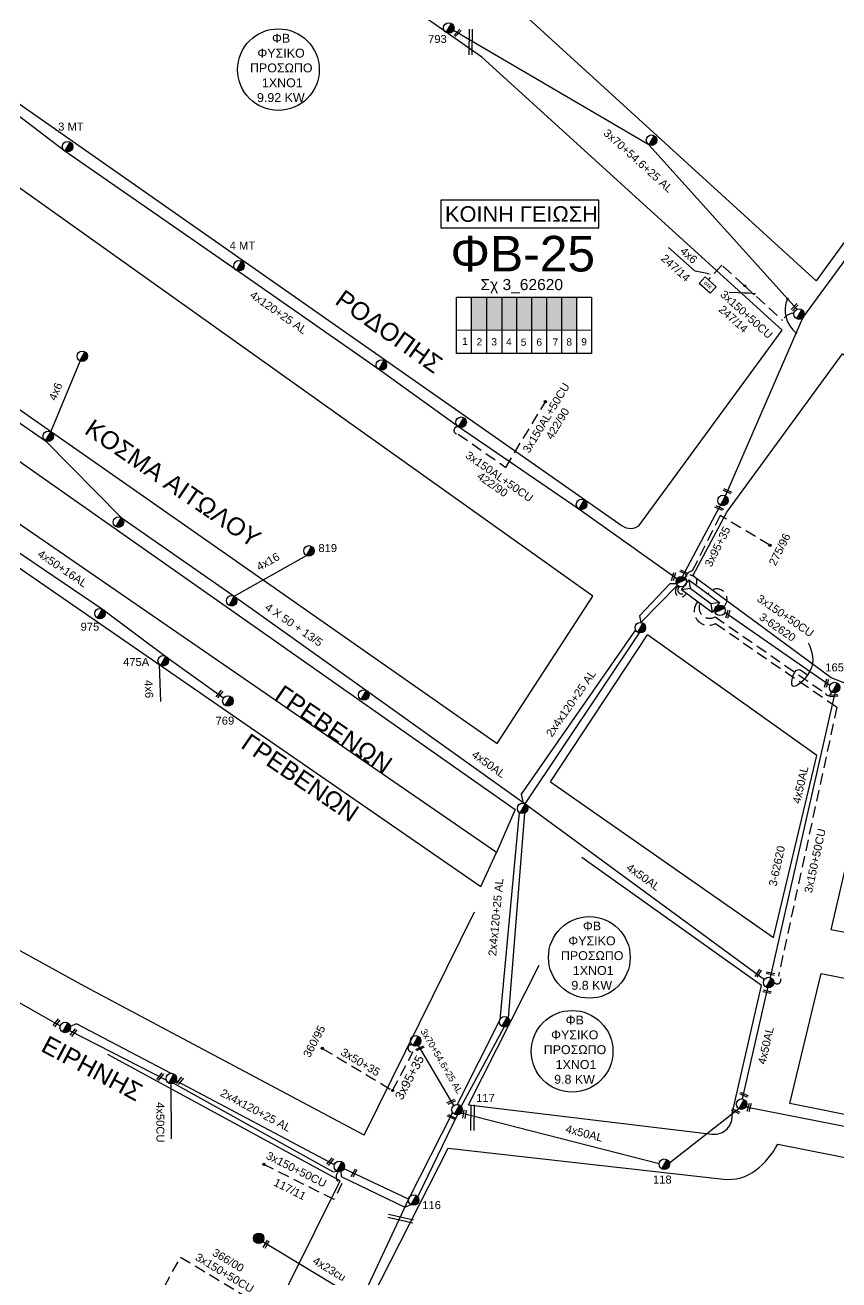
# Model space of a CAD drawing. Header units: millimetres. Extents: x 1421 to 7149, y 883 to 1925.
# Drawn here: x 6405.1 to 6588, y 1315 to 1597.1 of the extents above; entities that cross this region are included whole.
import ezdxf
from ezdxf import colors
from ezdxf.entities.mleader import LeaderData, LeaderLine
from ezdxf.enums import TextEntityAlignment as Align
from ezdxf.math import Vec2, Vec3

# ---------------------------------------------------------------- set-up
doc = ezdxf.new("R2010")
doc.units = ezdxf.units.MM
doc.linetypes.add('DASHED', pattern=[19.05, 12.7, -6.35])
for name, color, linetype in [('3x150+35', 7, 'DASHED'), ('4 X 50 + 13.5', 7, 'SYN_LINE'), ('4x23cu', 7, 'Continuous'), ('4x6', 7, 'SYN_LINE'), ('Pillar', 7, 'Continuous'), ('Pillar OTE', 7, 'Continuous'), ('Άγνωστα', 7, 'Continuous'), ('Γυμνά εναέρια ΧΤ (3Φ)   4x50CU', 7, 'Continuous'), ('Γυμνά εναέρια ΧΤ (3Φ) 4x50AL', 7, 'Continuous'), ('Γυμνά εναέρια ΧΤ και ΦΟΠ (3Φ)   4x50+16AL', 7, 'Continuous'), ('Εναέρια παροχή ΧΤ 4x16', 7, 'SYN_LINE'), ('Επιγραφές - Σχήματα', 7, 'Continuous'), ('Καλωδια Χ.Τ 3x95+35', 7, 'DASHED'), ('Καλωδια Χ.Τ. 3x50+35', 7, 'Continuous'), ('Καλώδια ΧΤ   3x150+50CU', 7, 'DASHED'), ('Καλώδια ΧΤ   3x150AL+50CU', 7, 'DASHED'), ('Μηχανική τομή', 7, 'Continuous'), ('Στύλος Ξύλινος', 7, 'Continuous'), ('Στύλος Ξύλινος @ 1', 7, 'Continuous'), ('Στύλος ΦΜ', 7, 'Continuous'), ('Στύλος ΦΜ @ 1', 7, 'Continuous'), ('Συνδέσεις', 7, 'Continuous'), ('Συνεστραμμένα ΧΤ   3x70+54.6+25 AL', 7, 'SYN_LINE'), ('Συνεστραμμένα ΧΤ   4x120+25 AL', 7, 'SYN_LINE'), ('Τομή', 7, 'Continuous'), ('Υποσταθμός εναέριος 2 στύλων', 7, 'Continuous'), ('Υποσταθμός πόλεως', 7, 'Continuous'), ('Υπόβαθρο ΔΕΗ', 7, 'Continuous'), ('Υπόγεια καλώδια Παροχών ΧΤ   4x6', 7, 'DASHED')]:
    doc.layers.add(name, color=color, linetype=linetype)
doc.styles.add('arial', font='ARIAL.TTF')
doc.styles.get("Standard").update_dxf_attribs({"font": 'ARIAL.TTF'})
doc.linetypes.add('SYN_LINE', pattern='A,0.5,-0.0001,["/\\/\\/\\/",Standard,S=0.1,R=0,X=0,Y=-0.05],-0.25', length=0.7501)

# ---------------------------------------------------------------- blocks, each defined once
blk = doc.blocks.new('ΥΠΑΡΧΩΝ ΤΣΙΜΕΝΤΕΝΙΟΣ ΣΤΥΛΟΣ')
at = {"layer": 'Στύλος ΦΜ'}
blk.add_hatch(color=256, dxfattribs=at).paths.add_polyline_path([(-1.29, -2.28, 0.574793), (2.62, 0, 0.268822), (1.3, 2.27)])
blk.add_line((-1.29, -2.28), (1.3, 2.27), dxfattribs=at)
blk.add_circle((0, 0), 2.62, dxfattribs=at)
at = {"layer": 'Στύλος ΦΜ', "flags": 4}
for tag, p in [('ΤΥΠΟΣ', (-4.91, 3.03)), ('ΑΡΙΘΜΟΣ', (-4.68, 8.05))]:
    blk.add_attdef(tag, p, '', height=4, dxfattribs=at)
blk = doc.blocks.new('ΥΠΑΡΧΩΝ ΞΥΛΙΝΟΣ ΣΤΥΛΟΣ')
at = {"layer": 'Στύλος Ξύλινος'}
h = blk.add_hatch(color=256, dxfattribs=at)
h.paths.add_polyline_path([(-2.62, 0, 0.270008), (-1.29, -2.28), (1.3, 2.27, 0.576266)])
h.paths.add_polyline_path([(-1.29, -2.28, 0.574793), (2.62, 0, 0.268822), (1.3, 2.27)])
blk.add_line((-1.29, -2.28), (1.3, 2.27), dxfattribs=at)
blk.add_circle((0, 0), 2.62, dxfattribs=at)
at = {"layer": 'Στύλος Ξύλινος', "flags": 4}
for tag, p in [('ΑΡΙΘΜΟΣ', (-4.91, 8.6)), ('ΤΥΠΟΣ', (-4.85, 3.39))]:
    blk.add_attdef(tag, p, '', height=4, dxfattribs=at)
blk = doc.blocks.new('ΥΠΟΣΤΑΘΜΟΣ ΕΝΑΕΡΙΟΣ ΕΠΙ 2 ΣΤΥΛΩΝ')
at = {"layer": 'Υποσταθμός εναέριος 2 στύλων', "linetype": 'Continuous'}
for points in [[(-11.97, -2.11, 0.574793), (-8.45, -0.07, 0.268822), (-9.64, 1.98)], [(9.68, -2.15, 0.574793), (13.19, -0.1, 0.268822), (12.01, 1.95)]]:
    blk.add_hatch(color=256, dxfattribs=at).paths.add_polyline_path(points)
for p, q in [((-11.97, -2.11), (-9.64, 1.98)), ((9.68, -2.15), (12.01, 1.95))]:
    blk.add_line(p, q, dxfattribs=at)
for centre in [(-10.81, -0.07), (10.84, -0.1)]:
    blk.add_circle(centre, 2.36, dxfattribs=at)
at = {"layer": 'Υποσταθμός πόλεως', "linetype": 'Continuous', "ltscale": 40}
blk.add_lwpolyline([(-8.57, 2.82), (8.57, 2.82), (8.57, -2.82), (-8.57, -2.82)], close=True, dxfattribs=at)
for points in [[(-5.75, 0), (-8.57, 2.82)], [(-8.57, -2.82), (-5.75, 0)], [(-5.75, 0), (5.75, 0)], [(5.75, 0), (8.57, 2.82)], [(8.57, -2.82), (5.75, 0)]]:
    blk.add_lwpolyline(points, dxfattribs=at)
at = {"layer": 'Υποσταθμός εναέριος 2 στύλων', "ltscale": 40, "flags": 1}
for tag, p in [('ΜΕΤΑΣΧΗΜΑΤΙΣΜΟΣ', (14.09, 2.51)), ('ΙΣΧΥΣ', (14.07, -0.28)), ('ΑΡΙΘΜΟΣ', (14.19, -3))]:
    blk.add_attdef(tag, p, '', height=1.8, dxfattribs=at)
blk = doc.blocks.new('ΜΗΧΑΝΙΚΗ ΤΟΜΗ')
at = {"layer": 'Μηχανική τομή', "ltscale": 40}
for p, q in [((-3.7, 1.2), (3.9, 1.2)), ((3.9, -0.4), (-3.7, -0.4))]:
    blk.add_line(p, q, dxfattribs=at)
blk = doc.blocks.new('_ΣΥΝΔΕΣΗ')
at = {"layer": 'Συνδέσεις', "linetype": 'SYN_LINE', "ltscale": 40}
blk.add_hatch(color=256, dxfattribs=at).paths.add_polyline_path([(0.5, -0.01, 1), (-0.5, -0.01, 1)])
at = {"layer": 'Συνδέσεις'}
blk.add_circle((0, -0.01), 0.5, dxfattribs=at)
blk = doc.blocks.new('ΤΟΜΗ')
at = {"layer": 'Τομή', "ltscale": 40}
for p, q in [((10.9, 0.2), (-12.1, 0.2)), ((10.9, -2.6), (-12.1, -2.6))]:
    blk.add_line(p, q, dxfattribs=at)
blk = doc.blocks.new('TSONTA XT1')
at = {"ltscale": 40}
h = blk.add_hatch(color=256, dxfattribs=at)
h.dxf.hatch_style = 1
h.paths.add_polyline_path([(596, 2487.7), (597.1, 2488.8), (596, 2489.9), (594.9, 2488.8)])
blk.add_lwpolyline([(594.9, 2488.8), (596, 2489.9), (597.1, 2488.8), (596, 2487.7)], close=True, dxfattribs=at)
blk = doc.blocks.new('PILLAR ΟΤΕ')
at = {"layer": 'Pillar OTE', "ltscale": 40}
blk.add_lwpolyline([(-3.31, 2.02), (3.39, 2.02), (3.39, -1.99), (-3.31, -1.99)], close=True, dxfattribs=at)
at = {"layer": 'Pillar OTE', "insert": (-1.81, 0.71), "char_height": 1.3575, "width": 109.961, "attachment_point": 1}
blk.add_mtext('{\\fArial|b1|i0|c161|p34;OTE}', dxfattribs=at)

msp = doc.modelspace()

# ---------------------------------------------------------------- hatches: boundary and pattern name
at = {"layer": 'Pillar', "linetype": 'DASHED', "lineweight": -3, "ltscale": 0.2}
h = msp.add_hatch(color=27, dxfattribs=at)
h.dxf.hatch_style = 1
h.paths.add_polyline_path([(6505.43, 1528.58), (6508.83, 1528.57), (6508.83, 1535.95), (6505.43, 1535.95)])
h = msp.add_hatch(color=30, dxfattribs=at)
h.dxf.hatch_style = 1
h.paths.add_polyline_path([(6508.91, 1528.58), (6512.3, 1528.58), (6512.3, 1535.95), (6508.91, 1535.95)])
h = msp.add_hatch(color=133, dxfattribs=at)
h.dxf.hatch_style = 1
h.paths.add_polyline_path([(6512.31, 1528.5), (6515.61, 1528.5), (6515.61, 1535.86), (6512.31, 1535.87)])
h = msp.add_hatch(color=5, dxfattribs=at)
h.dxf.hatch_style = 1
h.paths.add_polyline_path([(6519, 1535.93), (6515.61, 1535.93), (6515.61, 1528.56), (6519, 1528.55)])
h = msp.add_hatch(color=50, dxfattribs=at)
h.dxf.hatch_style = 1
h.paths.add_polyline_path([(6522.52, 1535.89), (6519.08, 1535.89), (6519.08, 1528.53), (6522.52, 1528.52)])
h = msp.add_hatch(color=62, dxfattribs=at)
h.dxf.hatch_style = 1
h.paths.add_polyline_path([(6525.79, 1535.93), (6522.41, 1535.93), (6522.41, 1528.55), (6525.79, 1528.54)])
h = msp.add_hatch(color=6, dxfattribs=at)
h.dxf.hatch_style = 1
h.paths.add_polyline_path([(6529.18, 1535.92), (6525.79, 1535.92), (6525.79, 1528.54), (6529.18, 1528.54)])

# ---------------------------------------------------------------- linework, layer by layer
at = {"layer": '3x150+35', "color": 2, "lineweight": -3, "ltscale": 0.1}
msp.add_arc((6554.63, 1471.96), 1.48, 330.4801, 144.1613, dxfattribs=at)
at = {"layer": '4 X 50 + 13.5', "color": 30, "linetype": 'Continuous', "lineweight": -3, "ltscale": 0.1}
msp.add_lwpolyline([(6363.57, 1537.08), (6377.89, 1525.37), (6394.75, 1513.97), (6409.73, 1503.67), (6426.69, 1486.4), (6452.15, 1468.72)], dxfattribs=at)
at = {"layer": '4x23cu', "color": 1, "lineweight": -3, "ltscale": 0.1}
msp.add_lwpolyline([(6458.56, 1323.62), (6479.61, 1310.88)], dxfattribs=at)
at = {"layer": '4x6', "color": 30, "lineweight": -3, "ltscale": 0.1}
msp.add_lwpolyline([(6410.9, 1505.71), (6417.51, 1521.58)], dxfattribs=at)
at = {"layer": '4x6', "color": 85, "lineweight": -3, "ltscale": 0.2}
msp.add_lwpolyline([(6435.26, 1453.39), (6435.58, 1445.05)], dxfattribs=at)
at = {"layer": '4x6', "lineweight": -3, "ltscale": 0.1}
msp.add_spline([(6581.16, 1458.21), (6581.49, 1451.84), (6577.52, 1448.67), (6578.78, 1452.19), (6580.76, 1451.08)], degree=3, dxfattribs=at)
at = {"layer": 'Pillar', "lineweight": -3, "ltscale": 40}
for points in [[(6502.11, 1523.31), (6502.11, 1535.95), (6532.44, 1535.95), (6532.44, 1523.28), (6502.11, 1523.31)], [(6505.44, 1523.3), (6505.44, 1535.95)], [(6508.88, 1523.3), (6508.88, 1535.95)], [(6512.32, 1523.3), (6512.32, 1535.95)], [(6515.61, 1523.29), (6515.61, 1535.95)], [(6519, 1523.29), (6519, 1535.95)], [(6522.4, 1523.29), (6522.4, 1535.95)], [(6525.73, 1523.28), (6525.73, 1535.95)], [(6529.12, 1523.28), (6529.12, 1535.95)], [(6502.11, 1528.59), (6532.44, 1528.56)]]:
    msp.add_lwpolyline(points, dxfattribs=at)
at = {"layer": 'Άγνωστα', "lineweight": -3, "ltscale": 0.1}
for centre in [(6462.05, 1587.12), (6531.94, 1387.53), (6528.07, 1366.4)]:
    msp.add_circle(centre, 9.18, dxfattribs=at)
at = {"layer": 'Γυμνά εναέρια ΧΤ (3Φ)   4x50CU', "color": 62, "linetype": 'SYN_LINE', "lineweight": -3, "ltscale": 20}
msp.add_lwpolyline([(6438.04, 1346.74), (6437.95, 1359.1)], dxfattribs=at)
at = {"layer": 'Γυμνά εναέρια ΧΤ (3Φ) 4x50AL', "color": 30, "lineweight": -3, "ltscale": 0.1}
msp.add_lwpolyline([(6452.15, 1468.72), (6481.84, 1447.53), (6517.53, 1422.05), (6571.28, 1382.56)], dxfattribs=at)
at = {"layer": 'Γυμνά εναέρια ΧΤ (3Φ) 4x50AL', "color": 5, "lineweight": -3, "ltscale": 0.2}
for points in [[(6562.41, 1465.15), (6586, 1448.69)], [(6587.1, 1447.02), (6572.57, 1382.99)], [(6572.01, 1380.71), (6566.29, 1355.69)], [(6547.62, 1341.07), (6503.1, 1352.51)], [(6565.57, 1353.5), (6549.94, 1341.29)]]:
    msp.add_lwpolyline(points, dxfattribs=at)
at = {"layer": 'Γυμνά εναέρια ΧΤ (3Φ) 4x50AL', "color": 1, "lineweight": -3, "ltscale": 0.1}
msp.add_lwpolyline([(6491.29, 1333.13), (6481.11, 1311.34)], dxfattribs=at)
at = {"layer": 'Γυμνά εναέρια ΧΤ (3Φ) 4x50AL', "color": 5, "linetype": 'DASHED', "lineweight": -3, "ltscale": 0.2}
msp.add_arc((6560.6, 1468.08), 2.29, 312.1155, 149.7003, dxfattribs=at)
at = {"layer": 'Γυμνά εναέρια ΧΤ και ΦΟΠ (3Φ)   4x50+16AL', "color": 85, "lineweight": -3, "ltscale": 0.2}
msp.add_lwpolyline([(6348.85, 1514.51), (6373.87, 1499.54), (6402.97, 1479.11), (6422.53, 1465.84), (6437.05, 1454.97), (6449.74, 1445.86)], dxfattribs=at)
at = {"layer": 'Εναέρια παροχή ΧΤ 4x16', "color": 30, "lineweight": -3, "ltscale": 0.1}
msp.add_lwpolyline([(6452.15, 1468.72), (6468.34, 1477.9)], dxfattribs=at)
at = {"layer": 'Επιγραφές - Σχήματα', "color": 190, "lineweight": -3}
msp.add_lwpolyline([(6498.56, 1551.58), (6534.07, 1551.58), (6534.07, 1557.75), (6498.56, 1557.75)], close=True, dxfattribs=at)
at = {"layer": 'Καλωδια Χ.Τ 3x95+35', "color": 50, "lineweight": -3, "ltscale": 0.2}
msp.add_lwpolyline([(6572.54, 1480.17), (6561.35, 1486.89), (6555.09, 1474.4, 0.298626), (6553.43, 1472.83)], format="xyb", dxfattribs=at)
at = {"layer": 'Καλωδια Χ.Τ 3x95+35', "color": 62, "lineweight": -3, "ltscale": 0.2}
msp.add_lwpolyline([(6487.73, 1357.59), (6492.36, 1366.39, -1.389973), (6492.1, 1367.89)], format="xyb", dxfattribs=at)
at = {"layer": 'Καλωδια Χ.Τ. 3x50+35', "color": 62, "linetype": 'DASHED', "lineweight": -3, "ltscale": 0.2}
msp.add_lwpolyline([(6471.93, 1367.07), (6487.73, 1357.59)], dxfattribs=at)
at = {"layer": 'Καλώδια ΧΤ   3x150+50CU', "color": 50, "lineweight": -3, "ltscale": 0.2}
msp.add_lwpolyline([(6566.68, 1538.67), (6575.32, 1530.8, -0.238211), (6577.93, 1532.37)], format="xyb", dxfattribs=at)
at = {"layer": 'Καλώδια ΧΤ   3x150+50CU', "color": 30, "lineweight": -3, "ltscale": 0.2}
msp.add_lwpolyline([(6556.26, 1467.48, 0.831116), (6560.28, 1462.58), (6587.58, 1443.76), (6574.44, 1383.27), (6574.44, 1383.27, -1.423879), (6573.4, 1382.01)], format="xyb", dxfattribs=at)
at = {"layer": 'Καλώδια ΧΤ   3x150+50CU', "color": 133, "lineweight": -3, "ltscale": 0.2}
msp.add_lwpolyline([(6556.82, 1467.07, 0.733536), (6560.19, 1464.1), (6585.03, 1446.83), (6585.03, 1446.83, 0.976515), (6586.28, 1447.32)], format="xyb", dxfattribs=at)
at = {"layer": 'Καλώδια ΧΤ   3x150+50CU', "color": 62, "lineweight": -3, "ltscale": 0.2}
msp.add_lwpolyline([(6475.56, 1339.35, 0.651079), (6476.34, 1336.69), (6474.59, 1333.05), (6458.78, 1340.98)], format="xyb", dxfattribs=at)
at = {"layer": 'Καλώδια ΧΤ   3x150+50CU', "color": 1, "lineweight": -3, "ltscale": 0.2}
msp.add_lwpolyline([(6434.6, 1310.18), (6440.06, 1320.12), (6458.51, 1309.01, -0.651317), (6461.6, 1307.72)], format="xyb", dxfattribs=at)
at = {"layer": 'Καλώδια ΧΤ   3x150AL+50CU', "color": 27, "lineweight": -3, "ltscale": 0.2}
msp.add_lwpolyline([(6502.53, 1506.82, 1.19124), (6502.45, 1505.18), (6502.45, 1505.18), (6513.15, 1497.69), (6522.06, 1512.45)], format="xyb", dxfattribs=at)
at = {"layer": 'Συνεστραμμένα ΧΤ   3x70+54.6+25 AL', "color": 50, "lineweight": -3, "ltscale": 20}
for points in [[(6562.55, 1491.27), (6579.91, 1531.3), (6609.01, 1570.93), (6637.03, 1609.26), (6665.1, 1649.46)], [(6578.62, 1533.22), (6545.34, 1570.24), (6501.41, 1595.94)], [(6552.88, 1473.14), (6561.39, 1489.22)]]:
    msp.add_lwpolyline(points, dxfattribs=at)
at = {"layer": 'Συνεστραμμένα ΧΤ   3x70+54.6+25 AL', "color": 6, "lineweight": -3, "ltscale": 20}
msp.add_lwpolyline([(6391.58, 1384.25), (6413.02, 1372.13)], dxfattribs=at)
at = {"layer": 'Συνεστραμμένα ΧΤ   3x70+54.6+25 AL', "color": 74, "lineweight": -3, "ltscale": 20}
msp.add_lwpolyline([(6501.46, 1354.19), (6493.51, 1367.73)], dxfattribs=at)
at = {"layer": 'Συνεστραμμένα ΧΤ   3x70+54.6+25 AL', "color": 5, "lineweight": -3, "ltscale": 20}
msp.add_lwpolyline([(6567.15, 1353.9), (6618.63, 1343.81)], dxfattribs=at)
at = {"layer": 'Συνεστραμμένα ΧΤ   4x120+25 AL', "color": 27, "lineweight": -3, "ltscale": 20}
msp.add_lwpolyline([(6551.62, 1472.63), (6529.61, 1488.32), (6502.53, 1506.82), (6484.32, 1519.93), (6452.62, 1542.01), (6414.09, 1568.76), (6384.03, 1591.62)], dxfattribs=at)
at = {"layer": 'Συνεστραμμένα ΧΤ   4x120+25 AL', "color": 6, "lineweight": -3, "ltscale": 12}
msp.add_lwpolyline([(6551.53, 1471.52), (6550.07, 1471.5), (6543.23, 1464.33), (6543.48, 1462.83)], dxfattribs=at)
at = {"layer": 'Συνεστραμμένα ΧΤ   4x120+25 AL', "color": 62, "lineweight": -3, "ltscale": 12, "flags": 128}
msp.add_lwpolyline([(6543.48, 1462.83), (6551.74, 1471.19)], dxfattribs=at)
at = {"layer": 'Συνεστραμμένα ΧΤ   4x120+25 AL', "color": 6, "lineweight": -3, "ltscale": 20}
for points in [[(6542.32, 1461.18), (6516.65, 1424.19), (6517.09, 1422.2)], [(6516.18, 1420.13), (6511.81, 1373.5), (6502.2, 1354.45)], [(6437.97, 1361.45), (6416.7, 1372.61), (6415.29, 1371.99)], [(6474.63, 1340.85), (6439.07, 1359.78)], [(6501.22, 1352.63), (6491.29, 1333.13)], [(6491.29, 1333.13), (6476.81, 1340)]]:
    msp.add_lwpolyline(points, dxfattribs=at)
at = {"layer": 'Συνεστραμμένα ΧΤ   4x120+25 AL', "color": 62, "lineweight": -3, "ltscale": 20}
for points in [[(6517.53, 1422.05), (6543.19, 1460.5)], [(6513.75, 1373.84), (6517.41, 1419.95)], [(6503.15, 1353.98), (6512.82, 1371.86)], [(6415.12, 1371.11), (6436.89, 1359.9)], [(6438.49, 1359.21), (6474.39, 1339.34), (6475.17, 1339.49)], [(6493.36, 1333.71), (6502.33, 1352.11)], [(6476.12, 1339.39), (6476.15, 1338.22), (6490.46, 1331.35), (6491.88, 1331.94)]]:
    msp.add_lwpolyline(points, dxfattribs=at)
at = {"layer": 'Συνεστραμμένα ΧΤ   4x120+25 AL', "color": 62, "linetype": 'DASHED', "lineweight": -3, "ltscale": 0.2}
msp.add_arc((6552.54, 1469.83), 1.27, 115.0822, 338.1618, dxfattribs=at)
at = {"layer": 'Συνεστραμμένα ΧΤ   4x120+25 AL', "color": 6, "linetype": 'DASHED', "lineweight": -3, "ltscale": 0.2}
msp.add_arc((6552.7, 1470.1), 0.87, 118.7518, 324.3503, dxfattribs=at)
at = {"layer": 'Υπόβαθρο ΔΕΗ', "lineweight": -3, "ltscale": 0.2}
for p, q in [((6663.64, 1650.53), (6582.9, 1539.66)), ((6582.9, 1539.66), (6514.98, 1601.6))]:
    msp.add_line(p, q, dxfattribs=at)
for points in [[(6575.26, 1528.54), (6507.8, 1589.93), (6436.33, 1640.08), (6393.92, 1586.32), (6539.33, 1484.55, 0.315207), (6543.09, 1484.55), (6575.26, 1528.54)], [(6504.8, 1354.35), (6559.48, 1347.78, 0.493949), (6564.03, 1352.44), (6570.66, 1381.19), (6530.29, 1410.01)], [(6567.53, 1306.5), (6553.07, 1262.4), (6441.76, 1229.74), (6500.18, 1344.61), (6562.12, 1337.66, 0.196125), (6569.44, 1339.73, 0.106781), (6574.28, 1345.53), (6729.98, 1314.69)]]:
    msp.add_lwpolyline(points, format="xyb", dxfattribs=at)
msp.add_lwpolyline([(6532.73, 1468.76), (6386.22, 1573.09), (6364.37, 1538.26), (6511.26, 1435.62)], close=True, dxfattribs=at)
for points in [[(6392.49, 1454.3), (6333.44, 1492.31), (6348.3, 1513.43), (6507.55, 1403.48), (6511.06, 1411.13), (6352.59, 1520.16), (6359.35, 1530.26), (6515.24, 1420.8), (6511.06, 1411.13)], [(6588.86, 1523.22), (6677.82, 1468.59), (6658.71, 1422.13), (6586.27, 1450.38), (6555.17, 1473.34), (6562.84, 1487.59), (6588.86, 1523.22)], [(6523.18, 1427.01), (6573.37, 1392.01), (6583.1, 1432.89), (6545.01, 1460.02)], [(6523.18, 1427.01), (6545.01, 1460.02)], [(6821.16, 1341.34), (6749.29, 1320.04), (6577.03, 1354.69), (6584.08, 1383.87), (6688.98, 1363.05), (6691.39, 1373.16), (6586.27, 1393.68), (6594.75, 1430.22), (6821.16, 1341.34)], [(6481.31, 1347.55), (6418.57, 1381.01), (6346.31, 1420.77)], [(6481.31, 1347.55), (6506.11, 1397.75)], [(6504.8, 1354.35), (6520.65, 1385.77)], [(6441.61, 1268.16), (6475.93, 1337.31), (6423.73, 1365.67), (6423.73, 1365.67)], [(6481.31, 1347.55), (6481.31, 1347.55)]]:
    msp.add_lwpolyline(points, dxfattribs=at)
at = {"layer": 'Υπόβαθρο ΔΕΗ', "lineweight": -3}
msp.add_arc((6582.62, 1533.06), 6.66, 157.4348, 231.0573, dxfattribs=at)
at = {"layer": 'Υπόβαθρο ΔΕΗ', "lineweight": -3, "ltscale": 0.2}
msp.add_open_spline([(6563.38, 1537.1), (6569.25, 1536.91), (6569.25, 1536.68), (6568.97, 1536.58), (6568.73, 1536.45)], degree=3, dxfattribs=at)
at = {"layer": 'Υπόγεια καλώδια Παροχών ΧΤ   4x6', "color": 2, "lineweight": -3, "ltscale": 0.2}
msp.add_lwpolyline([(6566.68, 1538.67), (6561.7, 1543.19), (6558.82, 1540.03)], dxfattribs=at)

# ---------------------------------------------------------------- block references
at = {"layer": 'Pillar OTE', "xscale": 0.5, "yscale": 0.5, "zscale": 0.5, "rotation": 318}
msp.add_blockref('PILLAR ΟΤΕ', (6558.51, 1538.7), dxfattribs=at)
at = {"layer": 'Μηχανική τομή', "lineweight": -3}
for p, xscale, yscale, zscale, rotation in [((6502.38, 1595.28), 0.2499999999990321, 0.2499999999990321, 0.2499999999990321, 46.41310265989434), ((6578.14, 1533.62), 0.2499999999990321, 0.2499999999990321, 0.2499999999990321, 46.41310265989434), ((6562.9, 1492.25), 0.2499999999994125, 0.2499999999994125, 0.2499999999994125, 335.0209320811458), ((6561.06, 1488.47), 0.2499999999994125, 0.2499999999994125, 0.2499999999994125, 335.0209320811458), ((6550.75, 1473.17), 0.2499999999994577, 0.2499999999994577, 0.2499999999994577, 254.1182470327097), ((6553.14, 1474), 0.2499999999994125, 0.2499999999994125, 0.2499999999994125, 335.0209320811458), ((6563, 1464.74), 0.2499999999994577, 0.2499999999994577, 0.2499999999994577, 254.1182470327097), ((6448.75, 1446.79), 0.2499999999972245, 0.2499999999972245, 0.2499999999972245, 230.318039787969), ((6585.15, 1449.2), 0.2499999999994577, 0.2499999999994577, 0.2499999999994577, 254.1182470327097), ((6586.91, 1446.46), 0.2499999999992693, 0.2499999999992693, 0.2499999999992693, 183.9877663598248), ((6569.99, 1383.87), 0.2500000000000523, 0.2500000000000523, 0.2500000000000523, 57.51925513399478), ((6572.59, 1383.8), 0.2500000000005553, 0.2500000000005553, 0.2500000000005553, 346.8230251745245), ((6571.84, 1379.69), 0.2500000000005553, 0.2500000000005553, 0.2500000000005553, 346.8230251745245), ((6412.23, 1372.72), 0.2500000000005485, 0.2500000000005485, 0.2500000000005485, 51.0907273571377), ((6416.07, 1370.54), 0.2500000000005485, 0.2500000000005485, 0.2500000000005485, 51.0907273571377), ((6493.91, 1366.97), 0.2500000000005689, 0.2500000000005689, 0.2500000000005689, 26.09087304660008), ((6435.56, 1360.62), 0.2500000000005485, 0.2500000000005485, 0.2500000000005485, 51.0907273571377), ((6440, 1359.69), 0.2500000000005485, 0.2500000000005485, 0.2500000000005485, 51.0907273571377), ((6566.64, 1356.55), 0.2499999999997615, 0.2499999999997615, 0.2499999999997615, 334.2771627321898), ((6500.91, 1354.96), 0.2500000000005689, 0.2500000000005689, 0.2500000000005689, 26.09087304660008), ((6567.78, 1353.84), 0.2499999999994577, 0.2499999999994577, 0.2499999999994577, 254.1182470327097), ((6500.88, 1351.56), 0.2499999999997615, 0.2499999999997615, 0.2499999999997615, 334.2771627321898), ((6503.79, 1352.3), 0.2499999999997408, 0.2499999999997408, 0.2499999999997408, 260.6787701077275), ((6564.75, 1352.84), 0.2499999999997616, 0.2499999999997616, 0.2499999999997616, 334.2771627321898), ((6473.78, 1341.53), 0.2500000000005485, 0.2500000000005485, 0.2500000000005485, 51.0907273571377), ((6479.15, 1338.95), 0.2500000000007118, 0.2500000000007118, 0.2500000000007118, 61.06249609540465), ((6459.22, 1323.08), 0.2500000000003291, 0.2500000000003291, 0.2500000000003291, 241.0281748207623)]:
    msp.add_blockref('ΜΗΧΑΝΙΚΗ ΤΟΜΗ', p, dxfattribs=dict(at, xscale=xscale, yscale=yscale, zscale=zscale, rotation=rotation))
at = {"layer": 'Στύλος Ξύλινος @ 1', "lineweight": -3, "ltscale": 40, "xscale": 0.4499999999998181, "yscale": 0.4499999999998181, "zscale": 0.4499999999998181}
msp.add_blockref('ΥΠΑΡΧΩΝ ΞΥΛΙΝΟΣ ΣΤΥΛΟΣ', (6457.64, 1324.35), dxfattribs=at)
at = {"layer": 'Στύλος ΦΜ @ 1', "lineweight": -3, "ltscale": 40}
ref = msp.add_blockref('ΥΠΑΡΧΩΝ ΤΣΙΜΕΝΤΕΝΙΟΣ ΣΤΥΛΟΣ', (6500.36, 1596.48), dxfattribs=dict(at, xscale=0.4499999999998181, yscale=0.4499999999998181, zscale=0.4499999999998181))
ref.add_attrib('ΑΡΙΘΜΟΣ', '793', (6495.7, 1593.12), dxfattribs={"layer": 'Στύλος ΦΜ', "height": 1.8, "flags": 4})
ref = msp.add_blockref('ΥΠΑΡΧΩΝ ΤΣΙΜΕΝΤΕΝΙΟΣ ΣΤΥΛΟΣ', (6414.67, 1569.79), dxfattribs=dict(at, xscale=0.4499999999998181, yscale=0.4499999999998181, zscale=0.4499999999998181))
ref.add_attrib('ΑΡΙΘΜΟΣ', '3 MT', (6412.56, 1573.41), dxfattribs={"layer": 'Στύλος ΦΜ', "height": 1.8, "flags": 4})
at = {"layer": 'Στύλος ΦΜ @ 1', "lineweight": -3, "ltscale": 40, "xscale": 0.4499999999998181, "yscale": 0.4499999999998181, "zscale": 0.4499999999998181}
for p in [(6545.92, 1571.26), (6579.09, 1532.14), (6417.97, 1522.67), (6485.21, 1520.71), (6503.12, 1507.84), (6410.32, 1504.69), (6530.19, 1489.35), (6561.97, 1490.25), (6426.1, 1485.38), (6451.56, 1467.7), (6543.4, 1461.66), (6481.25, 1446.51), (6516.94, 1421.03), (6572.23, 1381.86), (6512.89, 1373.04), (6414.14, 1371.76), (6492.91, 1368.75), (6438, 1360.28), (6566.16, 1354.52), (6475.75, 1340.51)]:
    msp.add_blockref('ΥΠΑΡΧΩΝ ΤΣΙΜΕΝΤΕΝΙΟΣ ΣΤΥΛΟΣ', p, dxfattribs=at)
at = {"layer": 'Στύλος ΦΜ @ 1', "lineweight": -3, "ltscale": 40}
ref = msp.add_blockref('ΥΠΑΡΧΩΝ ΤΣΙΜΕΝΤΕΝΙΟΣ ΣΤΥΛΟΣ', (6453.2, 1543.03), dxfattribs=dict(at, xscale=0.4499999999998181, yscale=0.4499999999998181, zscale=0.4499999999998181))
ref.add_attrib('ΑΡΙΘΜΟΣ', '4 MT', (6451.1, 1546.66), dxfattribs={"layer": 'Στύλος ΦΜ', "height": 1.8, "flags": 4})
ref = msp.add_blockref('ΥΠΑΡΧΩΝ ΤΣΙΜΕΝΤΕΝΙΟΣ ΣΤΥΛΟΣ', (6468.92, 1478.92), dxfattribs=dict(at, xscale=0.4499999999998181, yscale=0.4499999999998181, zscale=0.4499999999998181))
ref.add_attrib('ΤΥΠΟΣ', '819', (6471.05, 1478.65), dxfattribs={"layer": 'Στύλος ΦΜ', "height": 1.8, "flags": 4})
ref = msp.add_blockref('ΥΠΑΡΧΩΝ ΤΣΙΜΕΝΤΕΝΙΟΣ ΣΤΥΛΟΣ', (6421.94, 1464.82), dxfattribs=dict(at, xscale=0.4499999999998181, yscale=0.4499999999998181, zscale=0.4499999999998181))
ref.add_attrib('ΑΡΙΘΜΟΣ', '975', (6417.6, 1460.97), dxfattribs={"layer": 'Στύλος ΦΜ', "height": 1.8, "flags": 4})
ref = msp.add_blockref('ΥΠΑΡΧΩΝ ΤΣΙΜΕΝΤΕΝΙΟΣ ΣΤΥΛΟΣ', (6436.17, 1454.2), dxfattribs=dict(at, xscale=0.4499999999998181, yscale=0.4499999999998181, zscale=0.4499999999998181))
ref.add_attrib('ΑΡΙΘΜΟΣ', '475A', (6427.15, 1453.04), dxfattribs={"layer": 'Στύλος ΦΜ', "height": 1.8, "flags": 4})
ref = msp.add_blockref('ΥΠΑΡΧΩΝ ΤΣΙΜΕΝΤΕΝΙΟΣ ΣΤΥΛΟΣ', (6587.07, 1448.19), dxfattribs=dict(at, xscale=0.4499999999998181, yscale=0.4499999999998181, zscale=0.4499999999998181))
ref.add_attrib('ΑΡΙΘΜΟΣ', '1652', (6584.97, 1451.82), dxfattribs={"layer": 'Στύλος ΦΜ', "height": 1.8, "flags": 4})
ref = msp.add_blockref('ΥΠΑΡΧΩΝ ΤΣΙΜΕΝΤΕΝΙΟΣ ΣΤΥΛΟΣ', (6450.7, 1445.17), dxfattribs=dict(at, xscale=0.4499999999998181, yscale=0.4499999999998181, zscale=0.4499999999998181))
ref.add_attrib('ΑΡΙΘΜΟΣ', '769', (6447.93, 1439.85), dxfattribs={"layer": 'Στύλος ΦΜ', "height": 1.8, "flags": 4})
ref = msp.add_blockref('ΥΠΑΡΧΩΝ ΤΣΙΜΕΝΤΕΝΙΟΣ ΣΤΥΛΟΣ', (6502.21, 1353.28), dxfattribs=dict(at, xscale=0.4499999999998181, yscale=0.4499999999998181, zscale=0.4499999999998181))
ref.add_attrib('ΑΡΙΘΜΟΣ', '117', (6506.5, 1355.03), dxfattribs={"layer": 'Στύλος ΦΜ', "height": 1.8, "flags": 4})
ref = msp.add_blockref('ΥΠΑΡΧΩΝ ΤΣΙΜΕΝΤΕΝΙΟΣ ΣΤΥΛΟΣ', (6548.79, 1341.02), dxfattribs=dict(at, xscale=0.4499999999998181, yscale=0.4499999999998181, zscale=0.4499999999998181))
ref.add_attrib('ΑΡΙΘΜΟΣ', '118', (6546.25, 1336.67), dxfattribs={"layer": 'Στύλος ΦΜ', "height": 1.8, "flags": 4})
ref = msp.add_blockref('ΥΠΑΡΧΩΝ ΤΣΙΜΕΝΤΕΝΙΟΣ ΣΤΥΛΟΣ', (6492.46, 1332.96), dxfattribs=dict(at, xscale=0.4499999999998181, yscale=0.4499999999998181, zscale=0.4499999999998181))
ref.add_attrib('ΑΡΙΘΜΟΣ', '116', (6494.39, 1330.92), dxfattribs={"layer": 'Στύλος ΦΜ', "height": 1.8, "flags": 4})
at = {"layer": 'Συνδέσεις', "xscale": 0.2, "yscale": 0.2, "zscale": 0.2, "rotation": 317.6947557113128}
msp.add_blockref('TSONTA XT1', (6143.67, 1250.62), dxfattribs=at)
at = {"layer": 'Συνδέσεις', "lineweight": -3}
for p, xscale, yscale, zscale in [((6576.47, 1535.64), 0.25, 0.25, 0.25), ((6578.43, 1527.88), 0.25, 0.25, 0.25), ((6522.06, 1512.46), 0.4777242751392805, 0.4777242751392805, 0.4777242751392805), ((6572.54, 1480.17), 0.4777242751392805, 0.4777242751392805, 0.4777242751392805), ((6471.93, 1367.08), 0.4777242751392805, 0.4777242751392805, 0.4777242751392805), ((6487.73, 1357.59), 0.4777242751392805, 0.4777242751392805, 0.4777242751392805), ((6458.78, 1340.99), 0.4777242751392805, 0.4777242751392805, 0.4777242751392805)]:
    msp.add_blockref('_ΣΥΝΔΕΣΗ', p, dxfattribs=dict(at, xscale=xscale, yscale=yscale, zscale=zscale))
at = {"layer": 'Τομή', "lineweight": -3}
for p, xscale, yscale, zscale, rotation in [((6504.94, 1593.5), 0.2500000000007357, 0.2500000000007357, 0.2500000000007357, 89.18087173927908), ((6505.35, 1351.64), 0.2500000000007357, 0.2500000000007357, 0.2500000000007357, 89.18087173927908), ((6489.3, 1328.55), 0.2500000000005531, 0.2500000000005531, 0.2500000000005531, 167.805057149122)]:
    msp.add_blockref('ΤΟΜΗ', p, dxfattribs=dict(at, xscale=xscale, yscale=yscale, zscale=zscale, rotation=rotation))
at = {"layer": 'Υποσταθμός εναέριος 2 στύλων', "lineweight": -3, "xscale": 0.5000000000007985, "yscale": 0.5000000000007985, "zscale": 0.5000000000007985, "rotation": 143.5684593262086}
msp.add_blockref('ΥΠΟΣΤΑΘΜΟΣ ΕΝΑΕΡΙΟΣ ΕΠΙ 2 ΣΤΥΛΩΝ', (6556.94, 1468.73), dxfattribs=at)

# ---------------------------------------------------------------- texts
at = {"lineweight": -3, "ltscale": 40, "char_height": 4, "width": 64.8866, "attachment_point": 1, "style": 'arial'}
for s, insert, rotation in [('ΡΟΔΟΠΗΣ', (6476.82, 1537.89), 324.6342), ('ΚΟΣΜΑ ΑΙΤΩΛΟΥ', (6420.46, 1508.79), 325.6168), ('ΓΡΕΒΕΝΩΝ', (6463.15, 1449.01), 325.6168), ('ΓΡΕΒΕΝΩΝ', (6455.62, 1438.11), 325.6168), ('ΕΙΡΗΝΗΣ', (6410.3, 1370.11), 332)]:
    msp.add_mtext(s, dxfattribs=dict(at, insert=insert, rotation=rotation))
at = {"layer": '4x6', "lineweight": -3, "ltscale": 0.1}
for s, rotation, p in [('3x70+54.6+25 AL', 318.0522, (6542.94, 1566.65)), ('4x6', 318, (6554.31, 1545.38)), ('247/14', 318, (6551.34, 1542.54)), ('4x120+25 AL', 325.1452, (6462.1, 1532.53)), ('3x150+50CU', 318, (6567.28, 1532.07)), ('247/14', 318, (6564.32, 1531.06)), ('3x150AL+50CU', 58.8799, (6522.23, 1508.83)), ('422/90', 58.8799, (6524.79, 1507.53)), ('3x150AL+50CU', 325.0122, (6511.71, 1495.64)), ('422/90', 325.0122, (6510.19, 1493.84)), ('3x95+35', 63.3887, (6560.74, 1479.88)), ('275/96', 63.3887, (6574.7, 1479.25)), ('3x150+50CU', 325.5674, (6576.01, 1464.33)), ('3-62620', 325.5674, (6574.24, 1461.77)), ('2x4x120+25 AL', 55.2467, (6527.8, 1444.63)), ('4x50AL', 77.2122, (6579.39, 1426.32)), ('3x150+50CU', 77.7228, (6582.65, 1409.24)), ('3-62620', 77.7228, (6574.09, 1408.07))]:
    msp.add_text(s, height=1.8, rotation=rotation, dxfattribs=at).set_placement(p, align=Align.MIDDLE_CENTER)
at = {"layer": 'Pillar', "lineweight": -3, "ltscale": 30, "char_height": 1.63, "width": 11.2573, "attachment_point": 1}
for s, insert in [('1', (6503.35, 1526.87)), ('2', (6506.59, 1526.74)), ('3', (6509.92, 1526.74)), ('4', (6513.23, 1526.74)), ('5', (6516.53, 1526.65)), ('6', (6520.05, 1526.68)), ('7', (6523.68, 1526.68)), ('8', (6526.79, 1526.71)), ('9', (6530.12, 1526.74))]:
    msp.add_mtext(s, dxfattribs=dict(at, insert=insert))
at = {"layer": 'Άγνωστα', "lineweight": -3, "ltscale": 0.1}
msp.add_text('Σχ 3_62620', height=2.5, dxfattribs=at).set_placement((6516.75, 1538.8), align=Align.MIDDLE_CENTER)
for s, height, rotation, p in [('4x6', 1.8, 67.3803, (6411.96, 1514.76)), ('4x50+16AL', 1.8, 325.8535, (6413.55, 1474.95)), (' 4x16', 1.8, 29.5448, (6459.41, 1476.34)), ('4 X 50 + 13/5', 1.8, 325.4871, (6465.56, 1462.3)), ('4x6', 1.8, 272.2093, (6432.97, 1447.84)), ('4x50AL', 1.8, 324.4783, (6509.32, 1430.98)), ('4x50AL', 1.8, 324.4783, (6544.09, 1405.58)), ('2x4x120+25 AL', 1.8, 84.6482, (6510.92, 1396.56)), ('360/95', 1.8, 62.2432, (6470.1, 1368.64)), (' 3x70+54.6+25 AL', 1.5, 300.419, (6498.6, 1364.43)), ('4x50AL', 1.8, 77.1222, (6571.6, 1367.7)), ('3x50+35', 1.8, 329.0157, (6480.51, 1363.98)), ('3x95+35', 2, 62.2432, (6491.52, 1360.52)), ('2x4x120+25 AL', 1.8, 331.9654, (6456.98, 1353.15)), ('4x50CU', 1.8, 270.3988, (6435.51, 1350.44)), ('4x50AL', 1.8, 345.5851, (6530.82, 1347.97)), ('3x150+50CU', 1.8, 333.3535, (6466.11, 1339.84)), ('117/11', 1.8, 333.3535, (6464.65, 1335.4)), ('3x150+50CU', 1.8, 328.9302, (6449.97, 1316.58)), ('366/00', 1.8, 328.9302, (6450.78, 1319.43)), ('4x23cu', 1.8, 328.8154, (6473.53, 1317.48))]:
    msp.add_text(s, height=height, rotation=rotation, dxfattribs=at).set_placement(p, align=Align.MIDDLE_CENTER)
at = {"layer": 'Άγνωστα', "lineweight": -3, "ltscale": 0.1, "char_height": 2, "width": 14.3587, "attachment_point": 1}
for s, insert in [('\\pi5.2653;ΦΒ \\P\\pi1.9836;ΦΥΣΙΚΟ \\P\\pi0.3233;ΠΡΟΣΩΠΟ\\P\\pi3.0068;1ΧΝΟ1\\P\\pi1.8956;9.92 KW', (6455.35, 1595.17)), ('\\pi5.2653;ΦΒ \\P\\pi1.9836;ΦΥΣΙΚΟ \\P\\pi0.3233;ΠΡΟΣΩΠΟ\\P\\pi3.0068;1ΧΝΟ1\\P\\pi2.6725;9.8 KW', (6525.23, 1395.58)), ('\\pi5.2653;ΦΒ \\P\\pi1.9836;ΦΥΣΙΚΟ \\P\\pi0.3233;ΠΡΟΣΩΠΟ\\P\\pi3.0068;1ΧΝΟ1\\P\\pi2.6725;9.8 KW', (6521.36, 1374.44))]:
    msp.add_mtext(s, dxfattribs=dict(at, insert=insert))
at = {"layer": 'Επιγραφές - Σχήματα', "color": 190, "lineweight": -3, "insert": (6499.51, 1556.4), "char_height": 3.5, "width": 35.1311, "attachment_point": 1}
msp.add_mtext('KOINH ΓΕΙΩΣΗ', dxfattribs=at)
at = {"layer": 'Υπόβαθρο ΔΕΗ', "lineweight": -3, "insert": (6500.71, 1549.74), "char_height": 8, "width": 84.6573, "attachment_point": 1}
msp.add_mtext('ΦB-25', dxfattribs=at)

# ---------------------------------------------------------------- leaders
at = {"layer": 'Υπόβαθρο ΔΕΗ', "lineweight": -3, "ltscale": 0.2}
ml = msp.add_multileader_mtext('Standard', dxfattribs=at)
ml.set_content('', color=256)
ml.set_leader_properties()
ml.build(insert=Vec2(0, 0))
ml.multileader.update_dxf_attribs({"arrow_head_size": 1})
ctx = ml.context
ctx.base_point, ctx.arrow_head_size, ctx.plane_origin, ctx.plane_x_axis, ctx.plane_y_axis = Vec3(6546.78, 1549.8), 1, Vec3(6559.4, 1541.09), Vec3(0.743145, -0.669131), Vec3(0.669131, 0.743145)
ctx.text_align_type = 2
notes = []
notes.append((ctx, [(0, (1, 1, 0), (6555.7, 1541.77), (-0.743145, 0.669131), 8, [(0, [(6559.4, 1541.09)], 0, [])])]))
ctx.mtext.insert, ctx.mtext.text_direction, ctx.mtext.rotation, ctx.mtext.alignment, ctx.mtext.flow_direction = Vec3(6549.61, 1549.95), Vec3(0.743145, -0.669131), 5.550147, 3, 5
for ctx, leaders in notes:
    for number, flags, end, landing, length, lines in leaders:
        leader = LeaderData()
        leader.index, (leader.has_last_leader_line, leader.has_dogleg_vector, leader.attachment_direction) = number, flags
        leader.last_leader_point, leader.dogleg_vector, leader.dogleg_length = Vec3(end), Vec3(landing), length
        for number, points, colour, breaks in lines:
            line = LeaderLine()
            line.index, line.vertices, line.color, line.breaks = number, Vec3.list(points), colors.encode_raw_color(colour), breaks
            leader.lines.append(line)
        ctx.leaders.append(leader)

doc.saveas('drawing.dxf')
